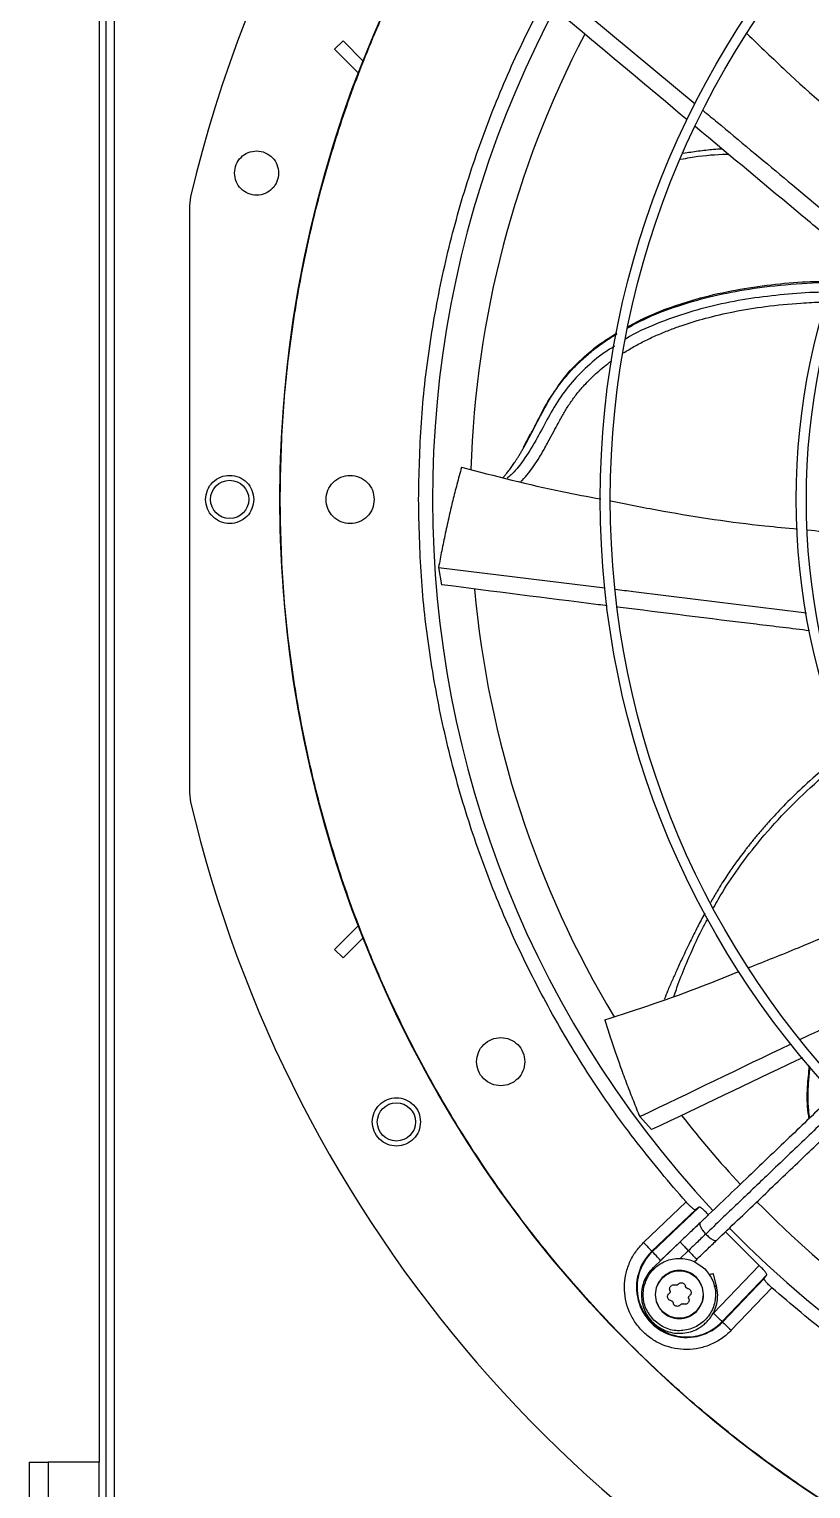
# Model space of a CAD drawing. Header units: inches. Extents: x 1229 to 1453, y -1023 to -720.
# Drawn here: x 1245 to 1252.67, y -934.96 to -920.65 of the extents above; entities that cross this region are included whole.
import ezdxf

# ---------------------------------------------------------------- set-up
doc = ezdxf.new("R2010")
doc.units = ezdxf.units.IN
doc.header["$MEASUREMENT"] = 0

msp = doc.modelspace()

# ---------------------------------------------------------------- linework, layer by layer
at = {"color": 18, "linetype": 'Continuous', "lineweight": 25, "true_color": 0x000000}
for p, q in [((1245.7536, -911.8687), (1245.7536, -939.2706)), ((1245.8366, -911.9447), (1245.8366, -939.1947)), ((1245.6906, -914.9397), (1245.6906, -934.6997)), ((1250.2702, -920.3306), (1251.534, -921.3824)), ((1247.9957, -920.8475), (1248.0809, -920.7656)), ((1248.0809, -920.7656), (1248.2783, -920.963)), ((1248.2316, -921.0833), (1247.9957, -920.8475)), ((1246.5859, -922.2929), (1246.5754, -922.3832)), ((1246.5754, -922.3832), (1246.5753, -925.2608)), ((1249.9176, -924.6198), (1249.8468, -924.7502)), ((1246.5753, -925.2608), (1246.5754, -928.1384)), ((1249.0181, -925.9269), (1249.0468, -926.0967)), ((1249.0181, -925.9269), (1250.6481, -926.1282)), ((1246.5754, -928.1384), (1246.5859, -928.2287)), ((1248.2316, -929.4383), (1247.9957, -929.6741)), ((1248.0809, -929.756), (1248.2783, -929.5586)), ((1247.9957, -929.6741), (1248.0809, -929.756)), ((1250.9904, -931.3117), (1251.1063, -931.439)), ((1251.0283, -932.5464), (1251.4451, -932.148)), ((1251.1099, -932.6318), (1251.536, -932.2245)), ((1251.5722, -932.1976), (1251.1138, -932.6358)), ((1251.5722, -932.1976), (1251.536, -932.2245)), ((1251.6641, -932.2732), (1251.1954, -932.7212)), ((1252.1615, -932.7706), (1251.8315, -932.4406)), ((1251.1138, -932.6358), (1251.1099, -932.6318)), ((1251.3858, -932.5399), (1251.121, -932.7929)), ((1251.4674, -932.6253), (1251.3877, -932.7015)), ((1251.5239, -932.7346), (1251.549, -932.7107)), ((1251.7135, -933.2393), (1252.1615, -932.7706)), ((1251.7445, -932.974), (1251.7147, -932.8518)), ((1252.237, -932.8625), (1251.7988, -933.3209)), ((1252.2101, -932.8987), (1251.8028, -933.3247)), ((1252.2101, -932.8987), (1252.237, -932.8625)), ((1252.2866, -932.9896), (1251.8882, -933.4063)), ((1251.8028, -933.3247), (1251.7988, -933.3209)), ((1245.0031, -934.6997), (1245.0031, -935.3343)), ((1245.0031, -934.6997), (1245.1906, -934.6997)), ((1245.6906, -934.6997), (1245.1906, -934.6997)), ((1245.1906, -934.6997), (1245.1906, -935.9397)), ((1245.6906, -935.9397), (1245.6906, -934.6997))]:
    msp.add_line(p, q, dxfattribs=at)
at = {"color": 18, "linetype": 'Continuous', "lineweight": 25, "true_color": 0x000000, "flags": 128}
for points in [[(1251.0283, -932.5464), (1251.0441, -932.5629), (1251.0592, -932.5788), (1251.0732, -932.5934), (1251.0855, -932.6063), (1251.0957, -932.6169), (1251.1033, -932.6249), (1251.1081, -932.6299), (1251.1099, -932.6318)], [(1251.1954, -932.7212), (1251.1796, -932.7047), (1251.1645, -932.6889), (1251.1505, -932.6742), (1251.1382, -932.6614), (1251.128, -932.6507), (1251.1204, -932.6428), (1251.1156, -932.6377), (1251.1138, -932.6358)], [(1251.7988, -933.3209), (1251.7969, -933.3191), (1251.7919, -933.3143), (1251.7839, -933.3066), (1251.7733, -933.2965), (1251.7604, -933.2842), (1251.7458, -933.2702), (1251.7299, -933.255), (1251.7135, -933.2393)], [(1251.8028, -933.3247), (1251.8047, -933.3265), (1251.8098, -933.3314), (1251.8177, -933.339), (1251.8284, -933.3491), (1251.8412, -933.3614), (1251.8559, -933.3754), (1251.8717, -933.3906), (1251.8882, -933.4063)]]:
    msp.add_lwpolyline(points, dxfattribs=at)
at = {"color": 18, "linetype": 'Continuous', "lineweight": 25, "true_color": 0x000000}
for centre, radius in [((1259.1739, -925.2608), 11.7126), ((1259.1739, -925.2608), 8.5704), ((1259.1739, -925.2608), 8.472), ((1259.1739, -925.2608), 6.6478), ((1259.1739, -925.2608), 6.5493), ((1246.9691, -925.2608), 0.1875), ((1248.6043, -931.3632), 0.1875)]:
    msp.add_circle(centre, radius, dxfattribs=at)
for centre, radius, start, end in [((1259.1739, -925.2608), 12.9331, 103.26667, 166.73333), ((1259.1739, -925.2608), 11.7147, 135.79736, 158.46866), ((1259.1739, -925.2608), 10.2157, 134.36248, 223.03765), ((1259.1739, -925.2608), 9.8425, 152.39406, 178.29762), ((1259.1739, -925.2608), 11.7147, 159.09994, 200.90006), ((1259.1739, -925.2608), 9.8425, 185.11809, 211.02291), ((1259.1739, -925.2608), 12.9331, 193.26667, 248.51312), ((1259.1739, -925.2608), 11.7147, 201.53134, 215.54744), ((1259.1739, -925.2608), 9.8425, 217.84433, 223.01247), ((1259.1739, -925.2608), 9.8425, 224.38828, 241.78244), ((1259.1739, -925.2608), 10.2157, 224.36307, 313.03719), ((1251.4486, -932.9861), 0.4901, 133.70945, 316.29055), ((1251.4486, -932.9861), 0.4845, 133.70945, 316.29055)]:
    msp.add_arc(centre, radius, start, end, dxfattribs=at)
for points, knots in [([(1247.4643, -925.2608), (1247.4692, -925.0053), (1247.4788, -924.4944), (1247.5568, -923.7313), (1247.681, -922.9748), (1247.8553, -922.228), (1248.0778, -921.4942), (1248.3479, -920.7766), (1248.6644, -920.0781), (1249.0259, -919.4019), (1249.4308, -918.7507), (1249.8774, -918.1274), (1250.3639, -917.5347), (1250.8881, -916.975), (1251.4477, -916.4508), (1252.0405, -915.9644), (1252.6637, -915.5177), (1253.3149, -915.1128), (1253.9912, -914.7513), (1254.6896, -914.4349), (1255.4073, -914.1648), (1256.141, -913.9422), (1256.8878, -913.7681), (1257.6444, -913.6432), (1258.4075, -913.568), (1259.1739, -913.5429), (1259.9402, -913.568), (1260.7033, -913.6432), (1261.4599, -913.7681), (1262.2067, -913.9422), (1262.9404, -914.1648), (1263.6581, -914.4349), (1264.3565, -914.7513), (1265.0328, -915.1128), (1265.684, -915.5177), (1266.3073, -915.9644), (1266.9, -916.4508), (1267.4597, -916.975), (1267.9838, -917.5347), (1268.4703, -918.1274), (1268.9169, -918.7507), (1269.3218, -919.4019), (1269.6833, -920.0781), (1269.9998, -920.7766), (1270.2699, -921.4942), (1270.4924, -922.228), (1270.6667, -922.9748), (1270.7909, -923.7313), (1270.8689, -924.4944), (1270.8786, -925.0053), (1270.8834, -925.2608)], [0, 0, 0, 0, 0.0208333, 0.0416667, 0.0625, 0.0833333, 0.1041667, 0.125, 0.1458333, 0.1666667, 0.1875, 0.2083334, 0.2291667, 0.25, 0.2708334, 0.2916666, 0.3125, 0.3333333, 0.3541667, 0.375, 0.3958333, 0.4166666, 0.4375001, 0.4583333, 0.4791667, 0.5, 0.5208333, 0.5416667, 0.5625, 0.5833334, 0.6041667, 0.625, 0.6458334, 0.6666667, 0.6875, 0.7083334, 0.7291667, 0.75, 0.7708333, 0.7916667, 0.8125, 0.8333333, 0.8541667, 0.875, 0.8958333, 0.9166667, 0.9375, 0.9583333, 0.9791667, 1, 1, 1, 1]), ([(1248.8217, -925.2608), (1248.8269, -925.0096), (1248.8375, -924.5073), (1248.9228, -923.7577), (1249.0584, -923.0162), (1249.2486, -922.2865), (1249.4911, -921.5725), (1249.7851, -920.8782), (1250.1285, -920.2068), (1250.5206, -919.563), (1250.9556, -918.9467), (1251.2819, -918.5646), (1251.4451, -918.3736)], [0, 0, 0, 0, 0.1, 0.2, 0.3, 0.4000001, 0.5, 0.6000001, 0.7000001, 0.8000001, 0.9000001, 1, 1, 1, 1]), ([(1251.457, -921.5406), (1251.435, -921.5222), (1251.0148, -921.172), (1250.5977, -920.8212), (1250.2025, -920.4889)], [0, 0, 0, 0, 0.0524476, 1, 1, 1, 1]), ([(1252.0445, -920.6968), (1252.17, -920.8179), (1252.5369, -921.1719), (1253.001, -921.5772), (1253.3484, -921.8488), (1253.4316, -921.9138)], [0, 0, 0, 0, 0.283361, 0.8284224, 1, 1, 1, 1]), ([(1251.6133, -921.4484), (1251.6588, -921.4863), (1252.1415, -921.888), (1252.6254, -922.2916), (1253.0637, -922.6571)], [0, 0, 0, 0, 0.0942934, 1, 1, 1, 1]), ([(1252.9967, -922.8217), (1252.8601, -922.7087), (1252.3702, -922.3036), (1251.8838, -921.8971), (1251.5331, -921.604)], [0, 0, 0, 0, 0.2788632, 1, 1, 1, 1]), ([(1247.0163, -922.0612), (1247.0196, -922.0327), (1247.0262, -921.9758), (1247.0768, -921.9034), (1247.149, -921.8554), (1247.2346, -921.839), (1247.3196, -921.8567), (1247.3904, -921.9051), (1247.4398, -921.9767), (1247.4462, -922.033), (1247.4494, -922.0612)], [0, 0, 0, 0, 0.1256216, 0.2512458, 0.3768842, 0.5025376, 0.6279107, 0.7518741, 0.8754934, 1, 1, 1, 1]), ([(1251.3932, -921.9261), (1251.4243, -921.9203), (1251.5593, -921.8948), (1251.7151, -921.8787), (1251.8395, -921.8753), (1251.8579, -921.8748)], [0, 0, 0, 0, 0.2030664, 0.8816254, 1, 1, 1, 1]), ([(1251.7989, -921.8256), (1251.7707, -921.8275), (1251.6921, -921.8328), (1251.5646, -921.8462), (1251.4662, -921.862), (1251.4176, -921.8699)], [0, 0, 0, 0, 0.2204123, 0.6153343, 1, 1, 1, 1]), ([(1247.4494, -922.0612), (1247.4462, -922.0895), (1247.4397, -922.146), (1247.39, -922.2178), (1247.3191, -922.2659), (1247.2344, -922.2834), (1247.149, -922.2671), (1247.0768, -922.219), (1247.0262, -922.1467), (1247.0196, -922.0897), (1247.0163, -922.0612)], [0, 0, 0, 0, 0.124776, 0.249268, 0.3731863, 0.4974523, 0.6229635, 0.7486567, 0.8743359, 1, 1, 1, 1]), ([(1250.8734, -923.5772), (1250.9413, -923.5415), (1251.0988, -923.4588), (1251.3688, -923.3586), (1251.6813, -923.2691), (1252.0338, -923.1983), (1252.4253, -923.1501), (1252.7152, -923.1333), (1252.8694, -923.1317), (1252.8803, -923.1316)], [0, 0, 0, 0, 0.1113855, 0.2583903, 0.4146166, 0.580071, 0.776332, 0.9841865, 1, 1, 1, 1]), ([(1250.8753, -923.5658), (1250.9323, -923.5353), (1251.0663, -923.4633), (1251.2912, -923.3749), (1251.5712, -923.2854), (1251.8867, -923.2117), (1252.2352, -923.1579), (1252.5681, -923.1245), (1252.7842, -923.1227), (1252.8833, -923.1219)], [0, 0, 0, 0, 0.0938037, 0.2208976, 0.3480052, 0.5174649, 0.6869331, 0.8564073, 1, 1, 1, 1]), ([(1250.8317, -923.8236), (1250.8655, -923.8028), (1250.9358, -923.7597), (1251.0471, -923.7018), (1251.1627, -923.648), (1251.2791, -923.6), (1251.4356, -923.5428), (1251.6456, -923.4791), (1251.9219, -923.4156), (1252.2345, -923.3647), (1252.5267, -923.3372), (1252.7262, -923.3255), (1252.8096, -923.3244), (1252.8216, -923.3242)], [0, 0, 0, 0, 0.05772401, 0.12005207, 0.18150249, 0.24206693, 0.30173358, 0.42181932, 0.5580365, 0.7104054, 0.87893659, 0.98251178, 1, 1, 1, 1]), ([(1252.8502, -923.2304), (1252.8262, -923.2301), (1252.6926, -923.2287), (1252.4487, -923.2468), (1252.1197, -923.2819), (1251.7926, -923.3405), (1251.4687, -923.4221), (1251.155, -923.5364), (1250.9487, -923.6265), (1250.8553, -923.6864), (1250.8549, -923.6866)], [0, 0, 0, 0, 0.0349939, 0.1947899, 0.3548273, 0.5151773, 0.6759513, 0.8372915, 0.9993026, 1, 1, 1, 1]), ([(1249.8507, -924.7567), (1249.8564, -924.7466), (1249.8623, -924.7363), (1249.8689, -924.7243), (1249.8725, -924.7179), (1249.8855, -924.6943), (1249.9209, -924.6286), (1249.9716, -924.5297), (1250.0248, -924.4264), (1250.0686, -924.3456), (1250.1058, -924.281), (1250.1449, -924.2186), (1250.1862, -924.1586), (1250.2409, -924.0861), (1250.321, -923.9917), (1250.4251, -923.8878), (1250.5457, -923.7863), (1250.6558, -923.7045), (1250.7334, -923.6577), (1250.765, -923.6387)], [0, 0, 0, 0, 0.0238104, 0.0243033, 0.0281785, 0.0389299, 0.079609, 0.1821757, 0.2699012, 0.3225696, 0.3744327, 0.4254952, 0.4757109, 0.525051, 0.6121838, 0.7280921, 0.8213547, 0.9273821, 1, 1, 1, 1]), ([(1250.1551, -924.2048), (1250.179, -924.1674), (1250.2474, -924.0603), (1250.3961, -923.9034), (1250.5771, -923.7467), (1250.709, -923.6644), (1250.7669, -923.6283)], [0, 0, 0, 0, 0.1614373, 0.4626647, 0.7639737, 1, 1, 1, 1]), ([(1250.7431, -923.7583), (1250.7103, -923.7787), (1250.6063, -923.8431), (1250.4509, -923.9757), (1250.2832, -924.1543), (1250.1503, -924.3517), (1250.0404, -924.5555), (1249.931, -924.758), (1249.8236, -924.9175), (1249.7389, -925.0141), (1249.7005, -925.0445), (1249.6901, -925.0527)], [0, 0, 0, 0, 0.0662082, 0.2098209, 0.3537341, 0.4973694, 0.637762, 0.7753404, 0.9097707, 0.9756464, 1, 1, 1, 1]), ([(1249.8265, -925.0857), (1249.8303, -925.0818), (1249.8564, -925.0559), (1249.8993, -925.0053), (1249.9556, -924.9286), (1250.0153, -924.8352), (1250.0662, -924.7451), (1250.1162, -924.6534), (1250.1565, -924.5772), (1250.1948, -924.5058), (1250.2256, -924.4503), (1250.2522, -924.4042), (1250.2804, -924.358), (1250.3201, -924.2975), (1250.3782, -924.2187), (1250.4638, -924.1191), (1250.5764, -924.0108), (1250.6642, -923.9369), (1250.7158, -923.9018), (1250.717, -923.9009)], [0, 0, 0, 0, 0.0106843, 0.0718907, 0.1293669, 0.196918, 0.2905624, 0.3363422, 0.4075044, 0.4657847, 0.5023813, 0.5379413, 0.575513, 0.6138833, 0.6864864, 0.7745169, 0.8780084, 0.9971132, 1, 1, 1, 1]), ([(1249.924, -924.6182), (1249.9413, -924.5851), (1249.9973, -924.4782), (1250.0595, -924.3431), (1250.1246, -924.2494), (1250.1421, -924.2241)], [0, 0, 0, 0, 0.2470585, 0.7965588, 1, 1, 1, 1]), ([(1249.6525, -925.0436), (1249.6551, -925.0408), (1249.6648, -925.0302), (1249.6834, -925.0081), (1249.7089, -924.9761), (1249.7361, -924.9389), (1249.76, -924.9041), (1249.7803, -924.8733), (1249.7974, -924.8464), (1249.8147, -924.8181), (1249.8323, -924.7886), (1249.8443, -924.768), (1249.8504, -924.7572), (1249.8507, -924.7567)], [0, 0, 0, 0, 0.0348879, 0.1338615, 0.2581754, 0.3948919, 0.531034, 0.6173807, 0.7069734, 0.7998063, 0.8958556, 0.9950996, 1, 1, 1, 1]), ([(1249.2433, -924.9447), (1249.2277, -925.001), (1249.1977, -925.1096), (1249.1577, -925.2678), (1249.1196, -925.428), (1249.0833, -925.592), (1249.0486, -925.7614), (1249.0281, -925.8724), (1249.0181, -925.9269)], [0, 0, 0, 0, 0.1737124, 0.3354179, 0.4850766, 0.6632671, 0.8349162, 1, 1, 1, 1]), ([(1249.2433, -924.9447), (1249.5713, -925.0298), (1250.0235, -925.1472), (1250.4825, -925.2328), (1250.6086, -925.2563)], [0, 0, 0, 0, 0.7252562, 1, 1, 1, 1]), ([(1246.7329, -925.2608), (1246.7365, -925.2297), (1246.7437, -925.1675), (1246.7989, -925.0886), (1246.8777, -925.0362), (1246.971, -925.0184), (1247.0635, -925.0376), (1247.1407, -925.0902), (1247.1947, -925.1683), (1247.2018, -925.2299), (1247.2054, -925.2608)], [0, 0, 0, 0, 0.1256859, 0.2513812, 0.3770978, 0.5028098, 0.627506, 0.7510932, 0.8750861, 1, 1, 1, 1]), ([(1247.914, -925.2608), (1247.9176, -925.2299), (1247.9247, -925.168), (1247.9793, -925.0894), (1248.0574, -925.0369), (1248.1502, -925.0184), (1248.2431, -925.0369), (1248.3212, -925.0894), (1248.3758, -925.168), (1248.3829, -925.2299), (1248.3865, -925.2608)], [0, 0, 0, 0, 0.1249996, 0.2499977, 0.3749988, 0.4999982, 0.6249976, 0.7499988, 0.8750004, 1, 1, 1, 1]), ([(1247.2054, -925.2608), (1247.2018, -925.2917), (1247.1948, -925.3532), (1247.1407, -925.4314), (1247.0635, -925.484), (1246.971, -925.5032), (1246.8777, -925.4854), (1246.7989, -925.433), (1246.7437, -925.3541), (1246.7365, -925.2919), (1246.7329, -925.2608)], [0, 0, 0, 0, 0.1248129, 0.2487723, 0.3724186, 0.4972333, 0.6229421, 0.7486449, 0.8743277, 1, 1, 1, 1]), ([(1270.8834, -925.2608), (1270.8786, -925.5163), (1270.8689, -926.0272), (1270.7909, -926.7903), (1270.6667, -927.5468), (1270.4924, -928.2936), (1270.2699, -929.0274), (1269.9998, -929.745), (1269.6833, -930.4435), (1269.3218, -931.1197), (1268.9169, -931.7709), (1268.4703, -932.3942), (1267.9838, -932.9869), (1267.4597, -933.5466), (1266.9, -934.0708), (1266.3073, -934.5572), (1265.684, -935.0039), (1265.0328, -935.4088), (1264.3565, -935.7703), (1263.6581, -936.0867), (1262.9404, -936.3568), (1262.2067, -936.5794), (1261.4599, -936.7535), (1260.7033, -936.8784), (1259.9402, -936.9536), (1259.1739, -936.9787), (1258.4075, -936.9536), (1257.6444, -936.8784), (1256.8878, -936.7535), (1256.141, -936.5794), (1255.4073, -936.3568), (1254.6896, -936.0867), (1253.9912, -935.7702), (1253.3149, -935.4088), (1252.6637, -935.0039), (1252.0405, -934.5572), (1251.4477, -934.0708), (1250.8881, -933.5466), (1250.3639, -932.9869), (1249.8774, -932.3942), (1249.4308, -931.7709), (1249.0259, -931.1197), (1248.6644, -930.4435), (1248.3479, -929.745), (1248.0778, -929.0274), (1247.8553, -928.2936), (1247.681, -927.5468), (1247.5568, -926.7903), (1247.4788, -926.0272), (1247.4692, -925.5163), (1247.4643, -925.2608)], [0, 0, 0, 0, 0.0208333, 0.0416667, 0.0625, 0.0833333, 0.1041667, 0.125, 0.1458333, 0.1666667, 0.1875, 0.2083333, 0.2291667, 0.25, 0.2708333, 0.2916666, 0.3125, 0.3333333, 0.3541666, 0.375, 0.3958333, 0.4166666, 0.4375, 0.4583333, 0.4791667, 0.5, 0.5208333, 0.5416667, 0.5624999, 0.5833334, 0.6041667, 0.625, 0.6458333, 0.6666667, 0.6875, 0.7083334, 0.7291666, 0.75, 0.7708333, 0.7916666, 0.8125, 0.8333333, 0.8541667, 0.875, 0.8958333, 0.9166667, 0.9375, 0.9583333, 0.9791667, 1, 1, 1, 1]), ([(1248.3865, -925.2608), (1248.3829, -925.2917), (1248.3758, -925.3535), (1248.3212, -925.4322), (1248.2431, -925.4847), (1248.1502, -925.5032), (1248.0574, -925.4847), (1247.9793, -925.4322), (1247.9247, -925.3535), (1247.9176, -925.2917), (1247.914, -925.2608)], [0, 0, 0, 0, 0.1249996, 0.2500012, 0.3750024, 0.5000018, 0.6250012, 0.7500023, 0.8750004, 1, 1, 1, 1]), ([(1251.4451, -932.148), (1251.2819, -931.957), (1250.9556, -931.5749), (1250.5206, -930.9586), (1250.1285, -930.3147), (1249.7851, -929.6434), (1249.4911, -928.949), (1249.2486, -928.2351), (1249.0584, -927.5054), (1248.9228, -926.7639), (1248.8375, -926.0143), (1248.8269, -925.512), (1248.8217, -925.2608)], [0, 0, 0, 0, 0.0999999, 0.1999999, 0.2999999, 0.3999999, 0.5, 0.5999999, 0.7, 0.8, 0.9, 1, 1, 1, 1]), ([(1250.7085, -925.2756), (1250.8797, -925.3097), (1251.3798, -925.4092), (1251.9906, -925.4994), (1252.4309, -925.5401), (1252.5372, -925.5499)], [0, 0, 0, 0, 0.2829131, 0.8268262, 1, 1, 1, 1]), ([(1252.6345, -925.5594), (1252.829, -925.5794), (1253.3569, -925.6338), (1253.9778, -925.6671), (1254.4033, -925.6664), (1254.4937, -925.6663)], [0, 0, 0, 0, 0.3148244, 0.8544638, 1, 1, 1, 1]), ([(1250.6727, -926.3034), (1250.6436, -926.2998), (1250.1001, -926.2322), (1249.5589, -926.1626), (1249.0468, -926.0967)], [0, 0, 0, 0, 0.0535857, 1, 1, 1, 1]), ([(1250.7508, -926.1409), (1250.8101, -926.1483), (1251.4341, -926.2253), (1252.0601, -926.3033), (1252.6267, -926.3739)], [0, 0, 0, 0, 0.0949869, 1, 1, 1, 1]), ([(1252.6547, -926.548), (1252.48, -926.527), (1251.8508, -926.4513), (1251.2238, -926.3725), (1250.7709, -926.3156)], [0, 0, 0, 0, 0.2776372, 1, 1, 1, 1]), ([(1253.0043, -927.7319), (1252.9344, -927.7871), (1252.7885, -927.9021), (1252.5873, -928.0819), (1252.4069, -928.2581), (1252.2733, -928.4009), (1252.1771, -928.511), (1252.1239, -928.5747), (1252.092, -928.614), (1252.0773, -928.6323), (1252.0635, -928.6497), (1252.0504, -928.6663), (1252.0381, -928.682), (1251.9952, -928.7375), (1251.9299, -928.8256), (1251.8377, -928.9599), (1251.7572, -929.0847), (1251.7075, -929.174), (1251.6868, -929.2113)], [0, 0, 0, 0, 0.1336077, 0.2787763, 0.4050038, 0.5122839, 0.5727078, 0.6248761, 0.6371735, 0.6489053, 0.660072, 0.6706698, 0.6807022, 0.6901689, 0.7762219, 0.845822, 0.9356384, 1, 1, 1, 1]), ([(1251.7151, -929.2658), (1251.73, -929.2375), (1251.7943, -929.1156), (1251.9277, -928.9154), (1252.1321, -928.6403), (1252.3761, -928.3615), (1252.6651, -928.0816), (1252.8825, -927.8906), (1253.0079, -927.7982), (1253.025, -927.7856)], [0, 0, 0, 0, 0.04838922, 0.2082957, 0.36257955, 0.56551232, 0.76581151, 0.96809386, 1, 1, 1, 1]), ([(1252.0597, -929.8502), (1252.2223, -929.7862), (1252.6971, -929.5994), (1253.2605, -929.3447), (1253.6535, -929.1406), (1253.7489, -929.0911)], [0, 0, 0, 0, 0.2828471, 0.825958, 1, 1, 1, 1]), ([(1251.6273, -929.3181), (1251.6039, -929.3627), (1251.5555, -929.4547), (1251.4829, -929.6004), (1251.4152, -929.7415), (1251.3562, -929.8693), (1251.3074, -929.9785), (1251.2659, -930.0745), (1251.2415, -930.1353), (1251.2309, -930.1617)], [0, 0, 0, 0, 0.1620651, 0.3340163, 0.5222989, 0.6621382, 0.782984, 0.9058092, 1, 1, 1, 1]), ([(1251.3257, -930.1336), (1251.3416, -930.0869), (1251.3808, -929.9713), (1251.4739, -929.7474), (1251.5658, -929.5407), (1251.6383, -929.4081), (1251.656, -929.3757)], [0, 0, 0, 0, 0.1831464, 0.4532628, 0.8662165, 1, 1, 1, 1]), ([(1252.5621, -930.5558), (1253.0248, -930.3334), (1253.5916, -930.061), (1254.1601, -929.7885), (1254.2645, -929.7384)], [0, 0, 0, 0, 0.8163193, 1, 1, 1, 1]), ([(1250.6488, -930.3637), (1250.9707, -930.258), (1251.414, -930.1125), (1251.8458, -929.9366), (1251.9639, -929.8885)], [0, 0, 0, 0, 0.7263591, 1, 1, 1, 1]), ([(1250.6488, -930.3637), (1250.6661, -930.4194), (1250.6997, -930.5271), (1250.7515, -930.6818), (1250.806, -930.8372), (1250.8642, -930.9947), (1250.9266, -931.1561), (1250.9694, -931.2605), (1250.9904, -931.3117)], [0, 0, 0, 0, 0.1737119, 0.3354174, 0.4850764, 0.6632672, 0.8349163, 1, 1, 1, 1]), ([(1249.3909, -930.7726), (1249.3944, -930.7417), (1249.4016, -930.6799), (1249.4562, -930.6012), (1249.5343, -930.5487), (1249.6271, -930.5302), (1249.72, -930.5487), (1249.7981, -930.6012), (1249.8527, -930.6799), (1249.8598, -930.7417), (1249.8633, -930.7726)], [0, 0, 0, 0, 0.1250012, 0.2499993, 0.3750005, 0.5, 0.6249995, 0.7500007, 0.8749988, 1, 1, 1, 1]), ([(1250.9904, -931.3117), (1251.4823, -931.0749), (1251.9759, -930.8372), (1252.4713, -930.5994), (1252.473, -930.5986)], [0, 0, 0, 0, 0.9965927, 1, 1, 1, 1]), ([(1249.8633, -930.7726), (1249.8598, -930.8035), (1249.8527, -930.8654), (1249.7981, -930.944), (1249.72, -930.9965), (1249.6271, -931.015), (1249.5343, -930.9965), (1249.4562, -930.944), (1249.4016, -930.8654), (1249.3944, -930.8035), (1249.3909, -930.7726)], [0, 0, 0, 0, 0.1250012, 0.2499993, 0.3750005, 0.5, 0.6249995, 0.7500007, 0.8749988, 1, 1, 1, 1]), ([(1252.5869, -930.7335), (1252.5672, -930.7429), (1252.0731, -930.9802), (1251.5798, -931.2143), (1251.1063, -931.439)], [0, 0, 0, 0, 0.0399225, 1, 1, 1, 1]), ([(1252.6524, -931.3295), (1252.6493, -931.3118), (1252.6317, -931.2109), (1252.6312, -931.0371), (1252.6482, -930.8828), (1252.6557, -930.8149)], [0, 0, 0, 0, 0.10668293, 0.60700228, 1, 1, 1, 1]), ([(1252.657, -931.325), (1252.6536, -931.2994), (1252.6443, -931.2295), (1252.6416, -931.1076), (1252.6449, -930.9654), (1252.6564, -930.8685), (1252.662, -930.8224)], [0, 0, 0, 0, 0.1563773, 0.4254943, 0.7265523, 1, 1, 1, 1]), ([(1252.8985, -931.0943), (1252.8839, -931.1082), (1252.7362, -931.2494), (1252.4473, -931.5254), (1252.0226, -931.9313), (1251.7321, -932.209), (1251.582, -932.3524)], [0, 0, 0, 0, 0.0328964, 0.3334884, 0.6557497, 1, 1, 1, 1]), ([(1248.368, -931.3632), (1248.3716, -931.332), (1248.3788, -931.2697), (1248.4342, -931.1908), (1248.5131, -931.1385), (1248.6061, -931.1208), (1248.6983, -931.1399), (1248.7757, -931.1924), (1248.8299, -931.2708), (1248.837, -931.3324), (1248.8405, -931.3632)], [0, 0, 0, 0, 0.125878, 0.251774, 0.377674, 0.5027389, 0.6267421, 0.7509506, 0.8756059, 1, 1, 1, 1]), ([(1252.9911, -931.1692), (1252.87, -931.2849), (1252.623, -931.521), (1252.2756, -931.8529), (1251.9456, -932.1683), (1251.7415, -932.3633), (1251.638, -932.4622)], [0, 0, 0, 0, 0.266548, 0.5441231, 0.7689514, 1, 1, 1, 1]), ([(1248.8405, -931.3632), (1248.837, -931.3937), (1248.8301, -931.4548), (1248.7766, -931.533), (1248.6993, -931.5862), (1248.6064, -931.6056), (1248.5128, -931.5878), (1248.434, -931.5353), (1248.3788, -931.4564), (1248.3716, -931.3942), (1248.368, -931.3632)], [0, 0, 0, 0, 0.1236686, 0.2469557, 0.3715513, 0.4972604, 0.6229559, 0.7486424, 0.8743185, 1, 1, 1, 1]), ([(1251.7452, -932.5231), (1251.8813, -932.3931), (1252.1452, -932.1409), (1252.5313, -931.7719), (1252.8351, -931.4816), (1253.0108, -931.3137), (1253.0649, -931.2621)], [0, 0, 0, 0, 0.3115481, 0.6039732, 0.878038, 1, 1, 1, 1]), ([(1251.536, -932.2245), (1251.5331, -932.2245), (1251.5272, -932.2245), (1251.5047, -932.2078), (1251.476, -932.1815), (1251.4553, -932.1591), (1251.4451, -932.148)], [0, 0, 0, 0, 0.2527982, 0.503601, 0.7557663, 1, 1, 1, 1]), ([(1251.6641, -932.2732), (1251.6536, -932.2623), (1251.6325, -932.2403), (1251.6035, -932.2143), (1251.5809, -932.1976), (1251.5751, -932.1976), (1251.5722, -932.1976)], [0, 0, 0, 0, 0.2447844, 0.4967505, 0.7473777, 1, 1, 1, 1]), ([(1251.582, -932.3524), (1251.5499, -932.3831), (1251.4856, -932.4445), (1251.4191, -932.5081), (1251.3858, -932.5399)], [0, 0, 0, 0, 0.5, 1, 1, 1, 1]), ([(1251.582, -932.3524), (1251.5799, -932.357), (1251.5756, -932.3663), (1251.5867, -932.3949), (1251.6079, -932.4285), (1251.628, -932.451), (1251.638, -932.4622)], [0, 0, 0, 0, 0.2570505, 0.5141005, 0.7570469, 1, 1, 1, 1]), ([(1251.638, -932.4622), (1251.6067, -932.4921), (1251.5507, -932.5456), (1251.4928, -932.6009), (1251.4674, -932.6253)], [0, 0, 0, 0, 0.5598876, 1, 1, 1, 1]), ([(1251.549, -932.7107), (1251.5823, -932.6789), (1251.6488, -932.6152), (1251.7131, -932.5538), (1251.7452, -932.5231)], [0, 0, 0, 0, 0.5, 1, 1, 1, 1]), ([(1251.638, -932.4622), (1251.6488, -932.4727), (1251.6703, -932.4938), (1251.7029, -932.5165), (1251.731, -932.5289), (1251.7405, -932.5251), (1251.7452, -932.5231)], [0, 0, 0, 0, 0.24295077, 0.48590248, 0.74295602, 1, 1, 1, 1]), ([(1251.8882, -933.4063), (1251.8594, -933.4333), (1251.8007, -933.4881), (1251.6934, -933.5471), (1251.5759, -933.5852), (1251.4536, -933.5983), (1251.3336, -933.5872), (1251.2186, -933.5533), (1251.1112, -933.4971), (1251.0155, -933.4191), (1250.9376, -933.3234), (1250.8813, -933.216), (1250.8474, -933.1011), (1250.8364, -932.981), (1250.8495, -932.8588), (1250.8876, -932.7413), (1250.9466, -932.6339), (1251.0014, -932.5753), (1251.0283, -932.5464)], [0, 0, 0, 0, 0.0609957, 0.1240612, 0.1879936, 0.2514903, 0.3132966, 0.373713, 0.4362136, 0.500001, 0.5637876, 0.6262873, 0.6867033, 0.7485102, 0.8120065, 0.8759402, 0.9390053, 1, 1, 1, 1]), ([(1251.3858, -932.5399), (1251.3871, -932.5412), (1251.3897, -932.5439), (1251.4092, -932.5644), (1251.4362, -932.5927), (1251.457, -932.6144), (1251.4674, -932.6253)], [0, 0, 0, 0, 0.2570511, 0.5140969, 0.7570465, 1, 1, 1, 1]), ([(1251.4674, -932.6253), (1251.4778, -932.6361), (1251.4985, -932.6579), (1251.5255, -932.6861), (1251.5451, -932.7066), (1251.5477, -932.7093), (1251.549, -932.7107)], [0, 0, 0, 0, 0.2429482, 0.4859096, 0.7429521, 1, 1, 1, 1]), ([(1251.1225, -932.7914), (1251.1035, -932.8121), (1251.0675, -932.8513), (1251.0332, -932.9186), (1251.0139, -932.9816), (1251.0048, -933.0506), (1251.0091, -933.1242), (1251.0312, -933.2019), (1251.0678, -933.2715), (1251.119, -933.3328), (1251.1823, -933.3821), (1251.2546, -933.4169), (1251.3326, -933.4356), (1251.4123, -933.4373), (1251.4885, -933.4227), (1251.5462, -933.3989), (1251.5876, -933.3742), (1251.6193, -933.3511), (1251.6535, -933.3197), (1251.6896, -933.276), (1251.7234, -933.218), (1251.7485, -933.1448), (1251.7598, -933.057), (1251.7481, -932.9962), (1251.742, -932.9642)], [0, 0, 0, 0, 0.05338241, 0.10093118, 0.14264031, 0.1785036, 0.23320981, 0.28176535, 0.33151156, 0.38210651, 0.43273703, 0.4833659, 0.53399758, 0.58462543, 0.63421221, 0.68074243, 0.70286952, 0.72602802, 0.75539951, 0.79129817, 0.83371572, 0.88264519, 0.9380768, 1, 1, 1, 1]), ([(1251.1284, -933.3062), (1251.0994, -933.2697), (1251.0413, -933.1965), (1251.0159, -933.0552), (1251.043, -932.9167), (1251.1219, -932.7986), (1251.24, -932.7197), (1251.3785, -932.6926), (1251.5198, -932.718), (1251.593, -932.7761), (1251.6295, -932.8051)], [0, 0, 0, 0, 0.1250001, 0.2499999, 0.3749997, 0.4999998, 0.6249989, 0.7500002, 0.8749974, 1, 1, 1, 1]), ([(1251.1225, -932.7914), (1251.1231, -932.792), (1251.1237, -932.7926), (1251.1314, -932.8007), (1251.1328, -932.8022)], [0, 0, 0, 0, 0.8129903, 1, 1, 1, 1]), ([(1251.6295, -932.8051), (1251.6586, -932.8417), (1251.7166, -932.9148), (1251.7421, -933.0561), (1251.715, -933.1947), (1251.6361, -933.3128), (1251.518, -933.3917), (1251.3794, -933.4188), (1251.2381, -933.3933), (1251.165, -933.3353), (1251.1284, -933.3062)], [0, 0, 0, 0, 0.1249983, 0.2499986, 0.3749989, 0.4999972, 0.6250007, 0.7499983, 0.8750001, 1, 1, 1, 1]), ([(1252.237, -932.8625), (1252.237, -932.8596), (1252.237, -932.8538), (1252.2204, -932.8312), (1252.1943, -932.8022), (1252.1723, -932.781), (1252.1615, -932.7706)], [0, 0, 0, 0, 0.2526231, 0.5032502, 0.755212, 1, 1, 1, 1]), ([(1251.2119, -932.8886), (1251.1926, -932.913), (1251.1539, -932.9618), (1251.1369, -933.056), (1251.155, -933.1483), (1251.2076, -933.2271), (1251.2863, -933.2797), (1251.3787, -933.2977), (1251.4729, -933.2808), (1251.5216, -933.2421), (1251.546, -933.2227)], [0, 0, 0, 0, 0.1250011, 0.2500005, 0.3749998, 0.5000009, 0.6250015, 0.7500005, 0.8749994, 1, 1, 1, 1]), ([(1251.5436, -933.2203), (1251.5196, -933.2393), (1251.4715, -933.2775), (1251.3787, -933.2942), (1251.2877, -933.2764), (1251.2101, -933.2246), (1251.1582, -933.147), (1251.1404, -933.056), (1251.1572, -932.9631), (1251.1953, -932.9151), (1251.2144, -932.8911)], [0, 0, 0, 0, 0.1250015, 0.2499996, 0.3749976, 0.4999991, 0.6250004, 0.7499996, 0.8749987, 1, 1, 1, 1]), ([(1251.546, -933.2227), (1251.5654, -933.1983), (1251.6041, -933.1496), (1251.621, -933.0554), (1251.603, -932.963), (1251.5504, -932.8843), (1251.4717, -932.8317), (1251.3793, -932.8136), (1251.2851, -932.8306), (1251.2363, -932.8693), (1251.2119, -932.8886)], [0, 0, 0, 0, 0.1249984, 0.2499987, 0.374999, 0.4999974, 0.6249989, 0.7499987, 0.8749985, 1, 1, 1, 1]), ([(1251.2144, -932.8911), (1251.2384, -932.872), (1251.2864, -932.8339), (1251.3793, -932.8171), (1251.4703, -932.8349), (1251.5479, -932.8868), (1251.5997, -932.9644), (1251.6175, -933.0554), (1251.6008, -933.1482), (1251.5626, -933.1963), (1251.5436, -933.2203)], [0, 0, 0, 0, 0.1250021, 0.2500007, 0.3749993, 0.5000014, 0.6249998, 0.7500007, 0.8750017, 1, 1, 1, 1]), ([(1251.3671, -932.956), (1251.3654, -932.9579), (1251.3619, -932.9617), (1251.3546, -932.9648), (1251.3468, -932.9657), (1251.3419, -932.9642), (1251.3394, -932.9634)], [0, 0, 0, 0, 0.2560603, 0.5002091, 0.7439917, 1, 1, 1, 1]), ([(1251.3671, -932.956), (1251.37, -932.9528), (1251.3755, -932.947), (1251.3864, -932.9417), (1251.3979, -932.9396), (1251.4097, -932.9411), (1251.4206, -932.9457), (1251.4295, -932.9532), (1251.4364, -932.9633), (1251.4381, -932.9711), (1251.4391, -932.9752)], [0, 0, 0, 0, 0.13619483, 0.25455583, 0.37956033, 0.49998042, 0.62037244, 0.74538966, 0.86372463, 1, 1, 1, 1]), ([(1251.7132, -932.8522), (1251.7136, -932.8521), (1251.7152, -932.8517), (1251.7043, -932.8543), (1251.6878, -932.8584), (1251.6726, -932.8621), (1251.6683, -932.8631)], [0, 0, 0, 0, 0.1242196, 0.4894403, 0.8549635, 1, 1, 1, 1]), ([(1252.2866, -932.9896), (1252.2756, -932.9794), (1252.2532, -932.9587), (1252.2269, -932.9299), (1252.2101, -932.9074), (1252.2101, -932.9016), (1252.2101, -932.8987)], [0, 0, 0, 0, 0.2442277, 0.4964054, 0.7472002, 1, 1, 1, 1]), ([(1251.2985, -933.1158), (1251.2944, -933.1148), (1251.2866, -933.1131), (1251.2766, -933.1062), (1251.269, -933.0973), (1251.2643, -933.0864), (1251.263, -933.0746), (1251.265, -933.0631), (1251.2703, -933.0522), (1251.2761, -933.0467), (1251.2793, -933.0438)], [0, 0, 0, 0, 0.1362151, 0.2545996, 0.3795809, 0.5000114, 0.6204051, 0.7454339, 0.8637512, 1, 1, 1, 1]), ([(1251.2867, -933.0161), (1251.2875, -933.0186), (1251.289, -933.0234), (1251.2881, -933.0313), (1251.285, -933.0385), (1251.2812, -933.0421), (1251.2793, -933.0438)], [0, 0, 0, 0, 0.2539555, 0.496823, 0.7441343, 1, 1, 1, 1]), ([(1251.2867, -933.0161), (1251.2854, -933.012), (1251.2831, -933.0044), (1251.284, -932.9923), (1251.2879, -932.9811), (1251.293, -932.9751), (1251.2955, -932.9722)], [0, 0, 0, 0, 0.272448, 0.5091114, 0.7591378, 1, 1, 1, 1]), ([(1251.2955, -932.9722), (1251.2984, -932.9697), (1251.3044, -932.9646), (1251.3156, -932.9607), (1251.3277, -932.9598), (1251.3353, -932.9621), (1251.3394, -932.9634)], [0, 0, 0, 0, 0.2407888, 0.4908268, 0.7275231, 1, 1, 1, 1]), ([(1251.4594, -932.9956), (1251.4568, -932.995), (1251.4518, -932.9938), (1251.4455, -932.9891), (1251.4408, -932.9828), (1251.4397, -932.9778), (1251.4391, -932.9752)], [0, 0, 0, 0, 0.25599232, 0.49996219, 0.74397617, 1, 1, 1, 1]), ([(1251.4594, -932.9956), (1251.4636, -932.9965), (1251.4714, -932.9983), (1251.4814, -933.0052), (1251.4889, -933.0141), (1251.4936, -933.025), (1251.495, -933.0367), (1251.4929, -933.0483), (1251.4877, -933.0592), (1251.4818, -933.0647), (1251.4787, -933.0675)], [0, 0, 0, 0, 0.1362569, 0.2546379, 0.3796155, 0.5000287, 0.6215398, 0.7440116, 0.8665017, 1, 1, 1, 1]), ([(1251.4712, -933.0953), (1251.4725, -933.0992), (1251.4749, -933.1069), (1251.4739, -933.1191), (1251.47, -933.1304), (1251.465, -933.1363), (1251.4625, -933.1392)], [0, 0, 0, 0, 0.2633485, 0.5151583, 0.7637069, 1, 1, 1, 1]), ([(1251.4712, -933.0953), (1251.4705, -933.0928), (1251.469, -933.0879), (1251.4699, -933.08), (1251.473, -933.0728), (1251.4768, -933.0693), (1251.4787, -933.0675)], [0, 0, 0, 0, 0.2559338, 0.4998663, 0.7438712, 1, 1, 1, 1]), ([(1251.7443, -932.9733), (1251.7429, -932.9736), (1251.7407, -932.9741), (1251.7248, -932.978), (1251.7182, -932.9796)], [0, 0, 0, 0, 0.5873208, 1, 1, 1, 1]), ([(1266.0611, -932.9896), (1265.8701, -933.1527), (1265.488, -933.4791), (1264.8717, -933.9141), (1264.2278, -934.3062), (1263.5565, -934.6496), (1262.8621, -934.9435), (1262.1482, -935.1861), (1261.4185, -935.3761), (1260.6769, -935.5125), (1259.9274, -935.5947), (1259.1739, -935.6221), (1258.4203, -935.5947), (1257.6708, -935.5125), (1256.9292, -935.3761), (1256.1995, -935.1861), (1255.4856, -934.9435), (1254.7912, -934.6496), (1254.1199, -934.3062), (1253.476, -933.9141), (1252.8597, -933.4791), (1252.4776, -933.1527), (1252.2866, -932.9896)], [0, 0, 0, 0, 0.05000005, 0.10000004, 0.15000001, 0.19999991, 0.24999998, 0.30000002, 0.35, 0.4000001, 0.45000005, 0.50000015, 0.54999993, 0.59999988, 0.64999998, 0.69999996, 0.75000001, 0.80000007, 0.85000011, 0.90000008, 0.95000007, 1, 1, 1, 1]), ([(1251.2985, -933.1158), (1251.3011, -933.1164), (1251.3061, -933.1175), (1251.3124, -933.1222), (1251.3171, -933.1285), (1251.3183, -933.1335), (1251.3189, -933.1361)], [0, 0, 0, 0, 0.2561163, 0.5000528, 0.7439561, 1, 1, 1, 1]), ([(1251.3908, -933.1554), (1251.3879, -933.1585), (1251.3825, -933.1644), (1251.3715, -933.1696), (1251.36, -933.1717), (1251.3483, -933.1703), (1251.3374, -933.1656), (1251.3285, -933.1581), (1251.3216, -933.1481), (1251.3198, -933.1403), (1251.3189, -933.1361)], [0, 0, 0, 0, 0.13622543, 0.25454309, 0.37954754, 0.49996757, 0.62035954, 0.7453767, 0.86373837, 1, 1, 1, 1]), ([(1251.3908, -933.1554), (1251.3926, -933.1535), (1251.3961, -933.1497), (1251.4033, -933.1466), (1251.4112, -933.1457), (1251.4161, -933.1472), (1251.4186, -933.1479)], [0, 0, 0, 0, 0.2560665, 0.5000716, 0.7439981, 1, 1, 1, 1]), ([(1251.4625, -933.1392), (1251.4595, -933.1417), (1251.4535, -933.1468), (1251.4424, -933.1506), (1251.4303, -933.1516), (1251.4227, -933.1492), (1251.4186, -933.1479)], [0, 0, 0, 0, 0.2407824, 0.4908187, 0.7275167, 1, 1, 1, 1])]:
    msp.add_open_spline(points, degree=3, knots=knots, dxfattribs=at)

doc.saveas('drawing.dxf')
